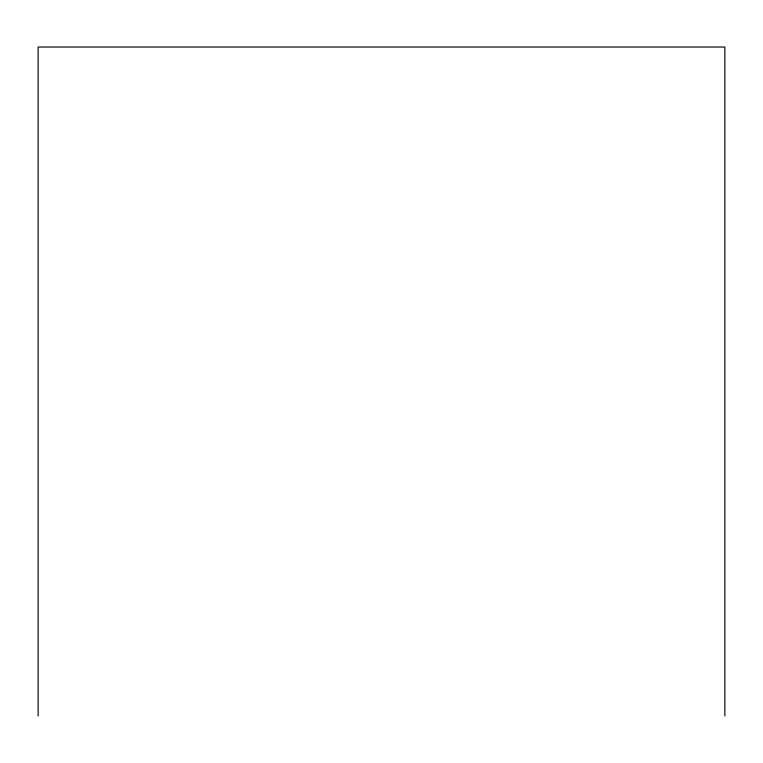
<?xml version="1.0" encoding="UTF-8"?>
<svg xmlns="http://www.w3.org/2000/svg" width="763" height="763" viewBox="0 0 763 763"><rect width="100%" height="100%" fill="white"/><g stroke="black" fill="none" stroke-linecap="round" stroke-linejoin="round"><path stroke-width="1.14" d="M724.85 715.971L724.85 47.029L38.15 47.029L38.15 715.971"/></g></svg>
